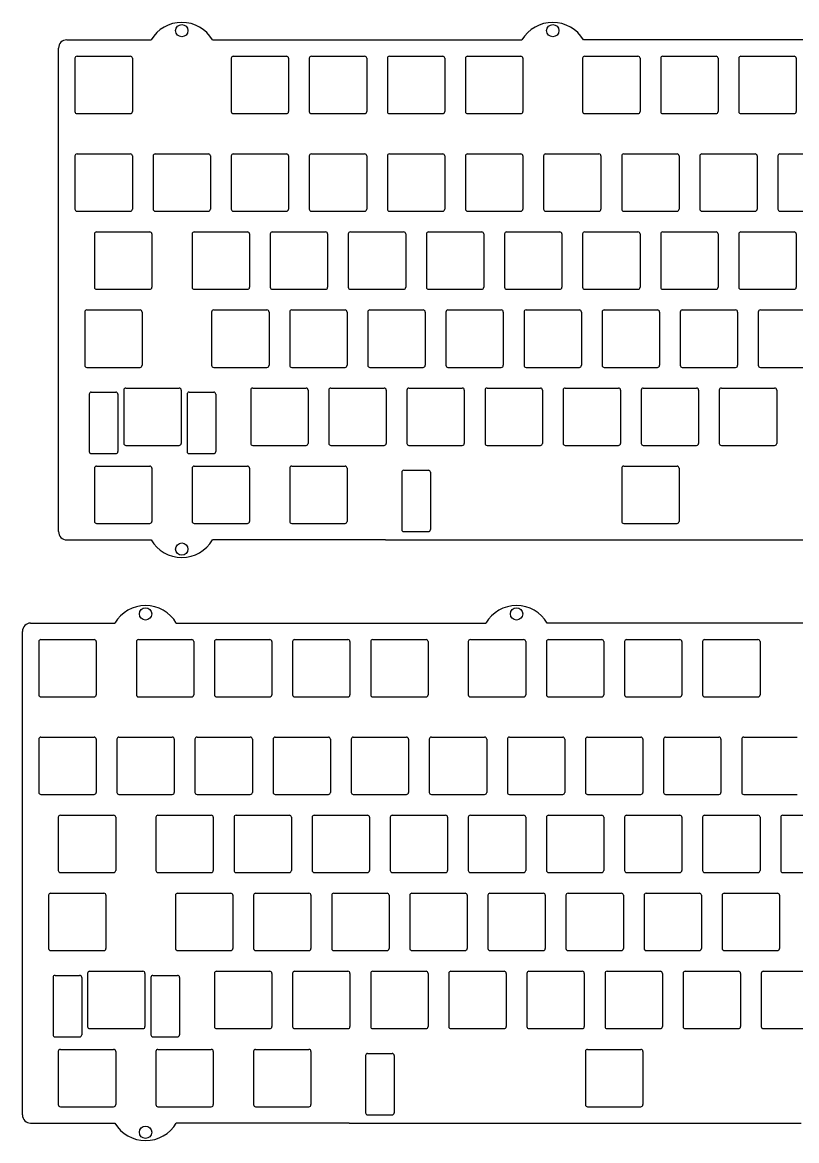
# Model space of a CAD drawing. Header units: millimetres. Extents: x 1 to 360, y 16 to 289.
# Drawn here: x 1 to 189.8, y 16.2 to 289.1 of the extents above; entities that cross this region are included whole.
import ezdxf

# ---------------------------------------------------------------- set-up
doc = ezdxf.new("R2010")
doc.units = ezdxf.units.MM
doc.header["$MEASUREMENT"] = 0
doc.layers.get('0').update_dxf_attribs({"linetype": 'CONTINUOUS'})
doc.layers.add('SHAPE2DVIEW', color=7, linetype='CONTINUOUS')

msp = doc.modelspace()

# ---------------------------------------------------------------- linework, layer by layer
for p, q in [((13.79, 280.32), (13.79, 267.32)), ((14.29, 280.82), (27.29, 280.82)), ((27.79, 280.32), (27.79, 267.32)), ((51.89, 280.32), (51.89, 267.32)), ((52.39, 280.82), (65.39, 280.82)), ((65.89, 280.32), (65.89, 267.32)), ((70.94, 280.32), (70.94, 267.32)), ((71.44, 280.82), (84.44, 280.82)), ((84.94, 280.32), (84.94, 267.32)), ((89.99, 280.32), (89.99, 267.32)), ((90.49, 280.82), (103.49, 280.82)), ((103.99, 280.32), (103.99, 267.32)), ((109.04, 280.32), (109.04, 267.32)), ((109.54, 280.82), (122.54, 280.82)), ((123.04, 280.32), (123.04, 267.32)), ((137.61, 280.32), (137.61, 267.32)), ((138.11, 280.82), (151.11, 280.82)), ((151.61, 280.32), (151.61, 267.32)), ((156.66, 280.32), (156.66, 267.32)), ((157.16, 280.82), (170.16, 280.82)), ((170.66, 280.32), (170.66, 267.32)), ((175.71, 280.32), (175.71, 267.32)), ((176.21, 280.82), (189.21, 280.82)), ((189.71, 280.32), (189.71, 267.32)), ((14.29, 266.82), (27.29, 266.82)), ((52.39, 266.82), (65.39, 266.82)), ((71.44, 266.82), (84.44, 266.82)), ((90.49, 266.82), (103.49, 266.82)), ((109.54, 266.82), (122.54, 266.82)), ((138.11, 266.82), (151.11, 266.82)), ((157.16, 266.82), (170.16, 266.82)), ((176.21, 266.82), (189.21, 266.82)), ((14.29, 257), (27.29, 257)), ((33.34, 257), (46.34, 257)), ((52.39, 257), (65.39, 257)), ((71.44, 257), (84.44, 257)), ((90.49, 257), (103.49, 257)), ((109.54, 257), (122.54, 257)), ((128.59, 257), (141.59, 257)), ((147.64, 257), (160.64, 257)), ((166.69, 257), (179.69, 257)), ((185.74, 257), (198.74, 257)), ((13.79, 256.5), (13.79, 243.5)), ((27.79, 256.5), (27.79, 243.5)), ((32.84, 256.5), (32.84, 243.5)), ((46.84, 256.5), (46.84, 243.5)), ((51.89, 256.5), (51.89, 243.5)), ((65.89, 256.5), (65.89, 243.5)), ((70.94, 256.5), (70.94, 243.5)), ((84.94, 256.5), (84.94, 243.5)), ((89.99, 256.5), (89.99, 243.5)), ((103.99, 256.5), (103.99, 243.5)), ((109.04, 256.5), (109.04, 243.5)), ((123.04, 256.5), (123.04, 243.5)), ((128.09, 256.5), (128.09, 243.5)), ((142.09, 256.5), (142.09, 243.5)), ((147.14, 256.5), (147.14, 243.5)), ((161.14, 256.5), (161.14, 243.5)), ((166.19, 256.5), (166.19, 243.5)), ((180.19, 256.5), (180.19, 243.5)), ((185.24, 256.5), (185.24, 243.5)), ((14.29, 243), (27.29, 243)), ((33.34, 243), (46.34, 243)), ((52.39, 243), (65.39, 243)), ((71.44, 243), (84.44, 243)), ((90.49, 243), (103.49, 243)), ((109.54, 243), (122.54, 243)), ((128.59, 243), (141.59, 243)), ((147.64, 243), (160.64, 243)), ((166.69, 243), (179.69, 243)), ((185.74, 243), (198.74, 243)), ((18.55, 237.45), (18.55, 224.45)), ((19.05, 237.95), (32.05, 237.95)), ((32.55, 237.45), (32.55, 224.45)), ((42.36, 237.45), (42.36, 224.45)), ((42.86, 237.95), (55.86, 237.95)), ((56.36, 237.45), (56.36, 224.45)), ((61.41, 237.45), (61.41, 224.45)), ((61.91, 237.95), (74.91, 237.95)), ((75.41, 237.45), (75.41, 224.45)), ((80.46, 237.45), (80.46, 224.45)), ((80.96, 237.95), (93.96, 237.95)), ((94.46, 237.45), (94.46, 224.45)), ((99.51, 237.45), (99.51, 224.45)), ((100.01, 237.95), (113.01, 237.95)), ((113.51, 237.45), (113.51, 224.45)), ((118.56, 237.45), (118.56, 224.45)), ((119.06, 237.95), (132.06, 237.95)), ((132.56, 237.45), (132.56, 224.45)), ((137.61, 237.45), (137.61, 224.45)), ((138.11, 237.95), (151.11, 237.95)), ((151.61, 237.45), (151.61, 224.45)), ((156.66, 237.45), (156.66, 224.45)), ((157.16, 237.95), (170.16, 237.95)), ((170.66, 237.45), (170.66, 224.45)), ((175.71, 237.45), (175.71, 224.45)), ((176.21, 237.95), (189.21, 237.95)), ((189.71, 237.45), (189.71, 224.45)), ((19.05, 223.95), (32.05, 223.95)), ((42.86, 223.95), (55.86, 223.95)), ((61.91, 223.95), (74.91, 223.95)), ((80.96, 223.95), (93.96, 223.95)), ((100.01, 223.95), (113.01, 223.95)), ((119.06, 223.95), (132.06, 223.95)), ((138.11, 223.95), (151.11, 223.95)), ((157.16, 223.95), (170.16, 223.95)), ((176.21, 223.95), (189.21, 223.95)), ((16.17, 218.4), (16.17, 205.4)), ((16.67, 218.9), (29.67, 218.9)), ((30.17, 218.4), (30.17, 205.4)), ((47.12, 218.4), (47.12, 205.4)), ((47.62, 218.9), (60.62, 218.9)), ((61.12, 218.4), (61.12, 205.4)), ((66.17, 218.4), (66.17, 205.4)), ((66.67, 218.9), (79.67, 218.9)), ((80.17, 218.4), (80.17, 205.4)), ((85.22, 218.4), (85.22, 205.4)), ((85.72, 218.9), (98.72, 218.9)), ((99.22, 218.4), (99.22, 205.4)), ((104.27, 218.4), (104.27, 205.4)), ((104.77, 218.9), (117.77, 218.9)), ((118.27, 218.4), (118.27, 205.4)), ((123.32, 218.4), (123.32, 205.4)), ((123.82, 218.9), (136.82, 218.9)), ((137.32, 218.4), (137.32, 205.4)), ((142.37, 218.4), (142.37, 205.4)), ((142.87, 218.9), (155.87, 218.9)), ((156.37, 218.4), (156.37, 205.4)), ((161.42, 218.4), (161.42, 205.4)), ((161.92, 218.9), (174.92, 218.9)), ((175.42, 218.4), (175.42, 205.4)), ((180.47, 218.4), (180.47, 205.4)), ((180.97, 218.9), (193.97, 218.9)), ((16.67, 204.9), (29.67, 204.9)), ((47.62, 204.9), (60.62, 204.9)), ((66.67, 204.9), (79.67, 204.9)), ((85.72, 204.9), (98.72, 204.9)), ((104.77, 204.9), (117.77, 204.9)), ((123.82, 204.9), (136.82, 204.9)), ((142.87, 204.9), (155.87, 204.9)), ((161.92, 204.9), (174.92, 204.9)), ((180.97, 204.9), (193.97, 204.9)), ((25.69, 199.35), (25.69, 186.35)), ((26.19, 199.85), (39.19, 199.85)), ((39.69, 199.35), (39.69, 186.35)), ((56.65, 199.35), (56.65, 186.35)), ((57.15, 199.85), (70.15, 199.85)), ((70.65, 199.35), (70.65, 186.35)), ((75.7, 199.35), (75.7, 186.35)), ((76.2, 199.85), (89.2, 199.85)), ((89.7, 199.35), (89.7, 186.35)), ((94.75, 199.35), (94.75, 186.35)), ((95.25, 199.85), (108.25, 199.85)), ((108.75, 199.35), (108.75, 186.35)), ((113.8, 199.35), (113.8, 186.35)), ((114.3, 199.85), (127.3, 199.85)), ((127.8, 199.35), (127.8, 186.35)), ((132.85, 199.35), (132.85, 186.35)), ((133.35, 199.85), (146.35, 199.85)), ((146.85, 199.35), (146.85, 186.35)), ((151.9, 199.35), (151.9, 186.35)), ((152.4, 199.85), (165.4, 199.85)), ((165.9, 199.35), (165.9, 186.35)), ((170.95, 199.35), (170.95, 186.35)), ((171.45, 199.85), (184.45, 199.85)), ((184.95, 199.35), (184.95, 186.35)), ((17.26, 198.35), (17.26, 184.35)), ((17.76, 198.85), (23.76, 198.85)), ((24.26, 198.35), (24.26, 184.35)), ((41.13, 198.35), (41.13, 184.35)), ((41.63, 198.85), (47.63, 198.85)), ((48.13, 198.35), (48.13, 184.35)), ((26.19, 185.85), (39.19, 185.85)), ((57.15, 185.85), (70.15, 185.85)), ((76.2, 185.85), (89.2, 185.85)), ((95.25, 185.85), (108.25, 185.85)), ((114.3, 185.85), (127.3, 185.85)), ((133.35, 185.85), (146.35, 185.85)), ((152.4, 185.85), (165.4, 185.85)), ((171.45, 185.85), (184.45, 185.85)), ((17.76, 183.85), (23.76, 183.85)), ((41.63, 183.85), (47.63, 183.85)), ((18.55, 180.3), (18.55, 167.3)), ((19.05, 180.8), (32.05, 180.8)), ((32.55, 180.3), (32.55, 167.3)), ((42.36, 180.3), (42.36, 167.3)), ((42.86, 180.8), (55.86, 180.8)), ((56.36, 180.3), (56.36, 167.3)), ((66.17, 180.3), (66.17, 167.3)), ((66.67, 180.8), (79.67, 180.8)), ((80.17, 180.3), (80.17, 167.3)), ((147.14, 180.3), (147.14, 167.3)), ((147.64, 180.8), (160.64, 180.8)), ((161.14, 180.3), (161.14, 167.3)), ((93.49, 179.3), (93.49, 165.3)), ((93.99, 179.8), (99.99, 179.8)), ((100.49, 179.3), (100.49, 165.3)), ((19.05, 166.8), (32.05, 166.8)), ((42.86, 166.8), (55.86, 166.8)), ((66.67, 166.8), (79.67, 166.8)), ((147.64, 166.8), (160.64, 166.8)), ((93.99, 164.8), (99.99, 164.8)), ((4.96, 137.97), (4.96, 124.97)), ((5.46, 138.47), (18.46, 138.47)), ((18.96, 137.97), (18.96, 124.97)), ((28.77, 137.97), (28.77, 124.97)), ((29.27, 138.47), (42.27, 138.47)), ((42.77, 137.97), (42.77, 124.97)), ((47.82, 137.97), (47.82, 124.97)), ((48.32, 138.47), (61.32, 138.47)), ((61.82, 137.97), (61.82, 124.97)), ((66.87, 137.97), (66.87, 124.97)), ((67.37, 138.47), (80.37, 138.47)), ((80.87, 137.97), (80.87, 124.97)), ((85.92, 137.97), (85.92, 124.97)), ((86.42, 138.47), (99.42, 138.47)), ((99.92, 137.97), (99.92, 124.97)), ((109.73, 137.97), (109.73, 124.97)), ((110.23, 138.47), (123.23, 138.47)), ((123.73, 137.97), (123.73, 124.97)), ((128.78, 137.97), (128.78, 124.97)), ((129.28, 138.47), (142.28, 138.47)), ((142.78, 137.97), (142.78, 124.97)), ((147.83, 137.97), (147.83, 124.97)), ((148.33, 138.47), (161.33, 138.47)), ((161.83, 137.97), (161.83, 124.97)), ((166.88, 137.97), (166.88, 124.97)), ((167.38, 138.47), (180.38, 138.47)), ((180.88, 137.97), (180.88, 124.97)), ((5.46, 124.47), (18.46, 124.47)), ((29.27, 124.47), (42.27, 124.47)), ((48.32, 124.47), (61.32, 124.47)), ((67.37, 124.47), (80.37, 124.47)), ((86.42, 124.47), (99.42, 124.47)), ((110.23, 124.47), (123.23, 124.47)), ((129.28, 124.47), (142.28, 124.47)), ((148.33, 124.47), (161.33, 124.47)), ((167.38, 124.47), (180.38, 124.47)), ((5.46, 114.66), (18.46, 114.66)), ((24.51, 114.66), (37.51, 114.66)), ((43.56, 114.66), (56.56, 114.66)), ((62.61, 114.66), (75.61, 114.66)), ((81.66, 114.66), (94.66, 114.66)), ((100.71, 114.66), (113.71, 114.66)), ((119.76, 114.66), (132.76, 114.66)), ((138.81, 114.66), (151.81, 114.66)), ((157.86, 114.66), (170.86, 114.66)), ((176.91, 114.66), (189.91, 114.66)), ((4.96, 114.16), (4.96, 101.16)), ((18.96, 114.16), (18.96, 101.16)), ((24.01, 114.16), (24.01, 101.16)), ((38.01, 114.16), (38.01, 101.16)), ((43.06, 114.16), (43.06, 101.16)), ((57.06, 114.16), (57.06, 101.16)), ((62.11, 114.16), (62.11, 101.16)), ((76.11, 114.16), (76.11, 101.16)), ((81.16, 114.16), (81.16, 101.16)), ((95.16, 114.16), (95.16, 101.16)), ((100.21, 114.16), (100.21, 101.16)), ((114.21, 114.16), (114.21, 101.16)), ((119.26, 114.16), (119.26, 101.16)), ((133.26, 114.16), (133.26, 101.16)), ((138.31, 114.16), (138.31, 101.16)), ((152.31, 114.16), (152.31, 101.16)), ((157.36, 114.16), (157.36, 101.16)), ((171.36, 114.16), (171.36, 101.16)), ((176.41, 114.16), (176.41, 101.16)), ((5.46, 100.66), (18.46, 100.66)), ((24.51, 100.66), (37.51, 100.66)), ((43.56, 100.66), (56.56, 100.66)), ((62.61, 100.66), (75.61, 100.66)), ((81.66, 100.66), (94.66, 100.66)), ((100.71, 100.66), (113.71, 100.66)), ((119.76, 100.66), (132.76, 100.66)), ((138.81, 100.66), (151.81, 100.66)), ((157.86, 100.66), (170.86, 100.66)), ((176.91, 100.66), (189.91, 100.66)), ((10.22, 95.61), (23.22, 95.61)), ((34.03, 95.61), (47.03, 95.61)), ((53.08, 95.61), (66.08, 95.61)), ((72.13, 95.61), (85.13, 95.61)), ((91.18, 95.61), (104.18, 95.61)), ((110.23, 95.61), (123.23, 95.61)), ((129.28, 95.61), (142.28, 95.61)), ((148.33, 95.61), (161.33, 95.61)), ((167.38, 95.61), (180.38, 95.61)), ((186.43, 95.61), (199.43, 95.61)), ((9.72, 95.11), (9.72, 82.11)), ((23.72, 95.11), (23.72, 82.11)), ((33.53, 95.11), (33.53, 82.11)), ((47.53, 95.11), (47.53, 82.11)), ((52.58, 95.11), (52.58, 82.11)), ((66.58, 95.11), (66.58, 82.11)), ((71.63, 95.11), (71.63, 82.11)), ((85.63, 95.11), (85.63, 82.11)), ((90.68, 95.11), (90.68, 82.11)), ((104.68, 95.11), (104.68, 82.11)), ((109.73, 95.11), (109.73, 82.11)), ((123.73, 95.11), (123.73, 82.11)), ((128.78, 95.11), (128.78, 82.11)), ((142.78, 95.11), (142.78, 82.11)), ((147.83, 95.11), (147.83, 82.11)), ((161.83, 95.11), (161.83, 82.11)), ((166.88, 95.11), (166.88, 82.11)), ((180.88, 95.11), (180.88, 82.11)), ((185.93, 95.11), (185.93, 82.11)), ((10.22, 81.61), (23.22, 81.61)), ((34.03, 81.61), (47.03, 81.61)), ((53.08, 81.61), (66.08, 81.61)), ((72.13, 81.61), (85.13, 81.61)), ((91.18, 81.61), (104.18, 81.61)), ((110.23, 81.61), (123.23, 81.61)), ((129.28, 81.61), (142.28, 81.61)), ((148.33, 81.61), (161.33, 81.61)), ((167.38, 81.61), (180.38, 81.61)), ((186.43, 81.61), (199.43, 81.61)), ((7.84, 76.56), (20.84, 76.56)), ((38.8, 76.56), (51.8, 76.56)), ((57.85, 76.56), (70.85, 76.56)), ((76.9, 76.56), (89.9, 76.56)), ((95.95, 76.56), (108.95, 76.56)), ((115, 76.56), (128, 76.56)), ((134.05, 76.56), (147.05, 76.56)), ((153.1, 76.56), (166.1, 76.56)), ((172.15, 76.56), (185.15, 76.56)), ((7.34, 76.06), (7.34, 63.06)), ((21.34, 76.06), (21.34, 63.06)), ((38.3, 76.06), (38.3, 63.06)), ((52.3, 76.06), (52.3, 63.06)), ((57.35, 76.06), (57.35, 63.06)), ((71.35, 76.06), (71.35, 63.06)), ((76.4, 76.06), (76.4, 63.06)), ((90.4, 76.06), (90.4, 63.06)), ((95.45, 76.06), (95.45, 63.06)), ((109.45, 76.06), (109.45, 63.06)), ((114.5, 76.06), (114.5, 63.06)), ((128.5, 76.06), (128.5, 63.06)), ((133.55, 76.06), (133.55, 63.06)), ((147.55, 76.06), (147.55, 63.06)), ((152.6, 76.06), (152.6, 63.06)), ((166.6, 76.06), (166.6, 63.06)), ((171.65, 76.06), (171.65, 63.06)), ((185.65, 76.06), (185.65, 63.06)), ((7.84, 62.56), (20.84, 62.56)), ((38.8, 62.56), (51.8, 62.56)), ((57.85, 62.56), (70.85, 62.56)), ((76.9, 62.56), (89.9, 62.56)), ((95.95, 62.56), (108.95, 62.56)), ((115, 62.56), (128, 62.56)), ((134.05, 62.56), (147.05, 62.56)), ((153.1, 62.56), (166.1, 62.56)), ((172.15, 62.56), (185.15, 62.56)), ((17.36, 57.51), (30.36, 57.51)), ((48.32, 57.51), (61.32, 57.51)), ((67.37, 57.51), (80.37, 57.51)), ((86.42, 57.51), (99.42, 57.51)), ((105.47, 57.51), (118.47, 57.51)), ((124.52, 57.51), (137.52, 57.51)), ((143.57, 57.51), (156.57, 57.51)), ((162.62, 57.51), (175.62, 57.51)), ((181.67, 57.51), (194.67, 57.51)), ((8.43, 56.01), (8.43, 42.01)), ((8.93, 56.51), (14.93, 56.51)), ((15.43, 56.01), (15.43, 42.01)), ((16.86, 57.01), (16.86, 44.01)), ((30.86, 57.01), (30.86, 44.01)), ((32.3, 56.01), (32.3, 42.01)), ((32.8, 56.51), (38.8, 56.51)), ((39.3, 56.01), (39.3, 42.01)), ((47.82, 57.01), (47.82, 44.01)), ((61.82, 57.01), (61.82, 44.01)), ((66.87, 57.01), (66.87, 44.01)), ((80.87, 57.01), (80.87, 44.01)), ((85.92, 57.01), (85.92, 44.01)), ((99.92, 57.01), (99.92, 44.01)), ((104.97, 57.01), (104.97, 44.01)), ((118.97, 57.01), (118.97, 44.01)), ((124.02, 57.01), (124.02, 44.01)), ((138.02, 57.01), (138.02, 44.01)), ((143.07, 57.01), (143.07, 44.01)), ((157.07, 57.01), (157.07, 44.01)), ((162.12, 57.01), (162.12, 44.01)), ((176.12, 57.01), (176.12, 44.01)), ((181.17, 57.01), (181.17, 44.01)), ((8.93, 41.51), (14.93, 41.51)), ((17.36, 43.51), (30.36, 43.51)), ((32.8, 41.51), (38.8, 41.51)), ((48.32, 43.51), (61.32, 43.51)), ((67.37, 43.51), (80.37, 43.51)), ((86.42, 43.51), (99.42, 43.51)), ((105.47, 43.51), (118.47, 43.51)), ((124.52, 43.51), (137.52, 43.51)), ((143.57, 43.51), (156.57, 43.51)), ((162.62, 43.51), (175.62, 43.51)), ((181.67, 43.51), (194.67, 43.51)), ((10.22, 38.46), (23.22, 38.46)), ((34.03, 38.46), (47.03, 38.46)), ((57.85, 38.46), (70.85, 38.46)), ((138.81, 38.46), (151.81, 38.46)), ((9.72, 37.96), (9.72, 24.96)), ((23.72, 37.96), (23.72, 24.96)), ((33.53, 37.96), (33.53, 24.96)), ((47.53, 37.96), (47.53, 24.96)), ((57.35, 37.96), (57.35, 24.96)), ((71.35, 37.96), (71.35, 24.96)), ((84.66, 36.96), (84.66, 22.96)), ((85.16, 37.46), (91.16, 37.46)), ((91.66, 36.96), (91.66, 22.96)), ((138.31, 37.96), (138.31, 24.96)), ((152.31, 37.96), (152.31, 24.96)), ((10.22, 24.46), (23.22, 24.46)), ((34.03, 24.46), (47.03, 24.46)), ((57.85, 24.46), (70.85, 24.46)), ((85.16, 22.46), (91.16, 22.46)), ((138.81, 24.46), (151.81, 24.46))]:
    msp.add_line(p, q)
at = {"linetype": 'Continuous'}
for p, q in [((89.49, 162.8), (104.49, 162.8)), ((184.73, 162.8), (199.73, 162.8)), ((80.66, 20.46), (95.66, 20.46)), ((175.9, 20.46), (190.9, 20.46))]:
    msp.add_line(p, q, dxfattribs=at)
for centre in [(39.84, 287.07), (130.32, 287.07), (39.84, 160.55), (31.01, 144.72), (121.5, 144.72), (31.01, 18.21)]:
    msp.add_circle(centre, 1.5, dxfattribs=at)
for centre, start, end in [((39.84, 280.38), 30.583, 149.417), ((130.32, 280.38), 30.583, 149.417), ((39.84, 167.24), 210.583, 329.417), ((31.01, 138.04), 30.583, 149.417), ((121.5, 138.04), 30.583, 149.417), ((31.01, 24.89), 210.583, 329.417)]:
    msp.add_arc(centre, 8.71, start, end, dxfattribs=at)
for centre, start, end in [((14.29, 280.32), 90, 180), ((27.29, 280.32), 0, 90), ((52.39, 280.32), 90, 180), ((65.39, 280.32), 0, 90), ((71.44, 280.32), 90, 180), ((84.44, 280.32), 0, 90), ((90.49, 280.32), 90, 180), ((103.49, 280.32), 0, 90), ((109.54, 280.32), 90, 180), ((122.54, 280.32), 0, 90), ((138.11, 280.32), 90, 180), ((151.11, 280.32), 0, 90), ((157.16, 280.32), 90, 180), ((170.16, 280.32), 0, 90), ((176.21, 280.32), 90, 180), ((189.21, 280.32), 0, 90), ((14.29, 267.32), 180, 270), ((27.29, 267.32), 270, 0), ((52.39, 267.32), 180, 270), ((65.39, 267.32), 270, 0), ((71.44, 267.32), 180, 270), ((84.44, 267.32), 270, 0), ((90.49, 267.32), 180, 270), ((103.49, 267.32), 270, 0), ((109.54, 267.32), 180, 270), ((122.54, 267.32), 270, 0), ((138.11, 267.32), 180, 270), ((151.11, 267.32), 270, 0), ((157.16, 267.32), 180, 270), ((170.16, 267.32), 270, 0), ((176.21, 267.32), 180, 270), ((189.21, 267.32), 270, 0), ((14.29, 256.5), 90, 180), ((27.29, 256.5), 0, 90), ((33.34, 256.5), 90, 180), ((46.34, 256.5), 0, 90), ((52.39, 256.5), 90, 180), ((65.39, 256.5), 0, 90), ((71.44, 256.5), 90, 180), ((84.44, 256.5), 0, 90), ((90.49, 256.5), 90, 180), ((103.49, 256.5), 0, 90), ((109.54, 256.5), 90, 180), ((122.54, 256.5), 0, 90), ((128.59, 256.5), 90, 180), ((141.59, 256.5), 0, 90), ((147.64, 256.5), 90, 180), ((160.64, 256.5), 0, 90), ((166.69, 256.5), 90, 180), ((179.69, 256.5), 0, 90), ((185.74, 256.5), 90, 180), ((14.29, 243.5), 180, 270), ((27.29, 243.5), 270, 0), ((33.34, 243.5), 180, 270), ((46.34, 243.5), 270, 0), ((52.39, 243.5), 180, 270), ((65.39, 243.5), 270, 0), ((71.44, 243.5), 180, 270), ((84.44, 243.5), 270, 0), ((90.49, 243.5), 180, 270), ((103.49, 243.5), 270, 0), ((109.54, 243.5), 180, 270), ((122.54, 243.5), 270, 0), ((128.59, 243.5), 180, 270), ((141.59, 243.5), 270, 0), ((147.64, 243.5), 180, 270), ((160.64, 243.5), 270, 0), ((166.69, 243.5), 180, 270), ((179.69, 243.5), 270, 0), ((185.74, 243.5), 180, 270), ((19.05, 237.45), 90, 180), ((32.05, 237.45), 0, 90), ((42.86, 237.45), 90, 180), ((55.86, 237.45), 0, 90), ((61.91, 237.45), 90, 180), ((74.91, 237.45), 0, 90), ((80.96, 237.45), 90, 180), ((93.96, 237.45), 0, 90), ((100.01, 237.45), 90, 180), ((113.01, 237.45), 0, 90), ((119.06, 237.45), 90, 180), ((132.06, 237.45), 0, 90), ((138.11, 237.45), 90, 180), ((151.11, 237.45), 0, 90), ((157.16, 237.45), 90, 180), ((170.16, 237.45), 0, 90), ((176.21, 237.45), 90, 180), ((189.21, 237.45), 0, 90), ((19.05, 224.45), 180, 270), ((32.05, 224.45), 270, 0), ((42.86, 224.45), 180, 270), ((55.86, 224.45), 270, 0), ((61.91, 224.45), 180, 270), ((74.91, 224.45), 270, 0), ((80.96, 224.45), 180, 270), ((93.96, 224.45), 270, 0), ((100.01, 224.45), 180, 270), ((113.01, 224.45), 270, 0), ((119.06, 224.45), 180, 270), ((132.06, 224.45), 270, 0), ((138.11, 224.45), 180, 270), ((151.11, 224.45), 270, 0), ((157.16, 224.45), 180, 270), ((170.16, 224.45), 270, 0), ((176.21, 224.45), 180, 270), ((189.21, 224.45), 270, 0), ((16.67, 218.4), 90, 180), ((29.67, 218.4), 0, 90), ((47.62, 218.4), 90, 180), ((60.62, 218.4), 0, 90), ((66.67, 218.4), 90, 180), ((79.67, 218.4), 0, 90), ((85.72, 218.4), 90, 180), ((98.72, 218.4), 0, 90), ((104.77, 218.4), 90, 180), ((117.77, 218.4), 0, 90), ((123.82, 218.4), 90, 180), ((136.82, 218.4), 0, 90), ((142.87, 218.4), 90, 180), ((155.87, 218.4), 0, 90), ((161.92, 218.4), 90, 180), ((174.92, 218.4), 0, 90), ((180.97, 218.4), 90, 180), ((16.67, 205.4), 180, 270), ((29.67, 205.4), 270, 0), ((47.62, 205.4), 180, 270), ((60.62, 205.4), 270, 0), ((66.67, 205.4), 180, 270), ((79.67, 205.4), 270, 0), ((85.72, 205.4), 180, 270), ((98.72, 205.4), 270, 0), ((104.77, 205.4), 180, 270), ((117.77, 205.4), 270, 0), ((123.82, 205.4), 180, 270), ((136.82, 205.4), 270, 0), ((142.87, 205.4), 180, 270), ((155.87, 205.4), 270, 0), ((161.92, 205.4), 180, 270), ((174.92, 205.4), 270, 0), ((180.97, 205.4), 180, 270), ((26.19, 199.35), 90, 180), ((39.19, 199.35), 0, 90), ((57.15, 199.35), 90, 180), ((70.15, 199.35), 0, 90), ((76.2, 199.35), 90, 180), ((89.2, 199.35), 0, 90), ((95.25, 199.35), 90, 180), ((108.25, 199.35), 0, 90), ((114.3, 199.35), 90, 180), ((127.3, 199.35), 0, 90), ((133.35, 199.35), 90, 180), ((146.35, 199.35), 0, 90), ((152.4, 199.35), 90, 180), ((165.4, 199.35), 0, 90), ((171.45, 199.35), 90, 180), ((184.45, 199.35), 0, 90), ((17.76, 198.35), 90, 180), ((23.76, 198.35), 0, 90), ((41.63, 198.35), 90, 180), ((47.63, 198.35), 0, 90), ((26.19, 186.35), 180, 270), ((39.19, 186.35), 270, 0), ((57.15, 186.35), 180, 270), ((70.15, 186.35), 270, 0), ((76.2, 186.35), 180, 270), ((89.2, 186.35), 270, 0), ((95.25, 186.35), 180, 270), ((108.25, 186.35), 270, 0), ((114.3, 186.35), 180, 270), ((127.3, 186.35), 270, 0), ((133.35, 186.35), 180, 270), ((146.35, 186.35), 270, 0), ((152.4, 186.35), 180, 270), ((165.4, 186.35), 270, 0), ((171.45, 186.35), 180, 270), ((184.45, 186.35), 270, 0), ((17.76, 184.35), 180, 270), ((23.76, 184.35), 270, 0), ((41.63, 184.35), 180, 270), ((47.63, 184.35), 270, 0), ((19.05, 180.3), 90, 180), ((32.05, 180.3), 0, 90), ((42.86, 180.3), 90, 180), ((55.86, 180.3), 0, 90), ((66.67, 180.3), 90, 180), ((79.67, 180.3), 0, 90), ((147.64, 180.3), 90, 180), ((160.64, 180.3), 0, 90), ((93.99, 179.3), 90, 180), ((99.99, 179.3), 0, 90), ((19.05, 167.3), 180, 270), ((32.05, 167.3), 270, 0), ((42.86, 167.3), 180, 270), ((55.86, 167.3), 270, 0), ((66.67, 167.3), 180, 270), ((79.67, 167.3), 270, 0), ((147.64, 167.3), 180, 270), ((160.64, 167.3), 270, 0), ((93.99, 165.3), 180, 270), ((99.99, 165.3), 270, 0), ((5.46, 137.97), 90, 180), ((18.46, 137.97), 0, 90), ((29.27, 137.97), 90, 180), ((42.27, 137.97), 0, 90), ((48.32, 137.97), 90, 180), ((61.32, 137.97), 0, 90), ((67.37, 137.97), 90, 180), ((80.37, 137.97), 0, 90), ((86.42, 137.97), 90, 180), ((99.42, 137.97), 0, 90), ((110.23, 137.97), 90, 180), ((123.23, 137.97), 0, 90), ((129.28, 137.97), 90, 180), ((142.28, 137.97), 0, 90), ((148.33, 137.97), 90, 180), ((161.33, 137.97), 0, 90), ((167.38, 137.97), 90, 180), ((180.38, 137.97), 0, 90), ((5.46, 124.97), 180, 270), ((18.46, 124.97), 270, 0), ((29.27, 124.97), 180, 270), ((42.27, 124.97), 270, 0), ((48.32, 124.97), 180, 270), ((61.32, 124.97), 270, 0), ((67.37, 124.97), 180, 270), ((80.37, 124.97), 270, 0), ((86.42, 124.97), 180, 270), ((99.42, 124.97), 270, 0), ((110.23, 124.97), 180, 270), ((123.23, 124.97), 270, 0), ((129.28, 124.97), 180, 270), ((142.28, 124.97), 270, 0), ((148.33, 124.97), 180, 270), ((161.33, 124.97), 270, 0), ((167.38, 124.97), 180, 270), ((180.38, 124.97), 270, 0), ((5.46, 114.16), 90, 180), ((18.46, 114.16), 0, 90), ((24.51, 114.16), 90, 180), ((37.51, 114.16), 0, 90), ((43.56, 114.16), 90, 180), ((56.56, 114.16), 0, 90), ((62.61, 114.16), 90, 180), ((75.61, 114.16), 0, 90), ((81.66, 114.16), 90, 180), ((94.66, 114.16), 0, 90), ((100.71, 114.16), 90, 180), ((113.71, 114.16), 0, 90), ((119.76, 114.16), 90, 180), ((132.76, 114.16), 0, 90), ((138.81, 114.16), 90, 180), ((151.81, 114.16), 0, 90), ((157.86, 114.16), 90, 180), ((170.86, 114.16), 0, 90), ((176.91, 114.16), 90, 180), ((5.46, 101.16), 180, 270), ((18.46, 101.16), 270, 0), ((24.51, 101.16), 180, 270), ((37.51, 101.16), 270, 0), ((43.56, 101.16), 180, 270), ((56.56, 101.16), 270, 0), ((62.61, 101.16), 180, 270), ((75.61, 101.16), 270, 0), ((81.66, 101.16), 180, 270), ((94.66, 101.16), 270, 0), ((100.71, 101.16), 180, 270), ((113.71, 101.16), 270, 0), ((119.76, 101.16), 180, 270), ((132.76, 101.16), 270, 0), ((138.81, 101.16), 180, 270), ((151.81, 101.16), 270, 0), ((157.86, 101.16), 180, 270), ((170.86, 101.16), 270, 0), ((176.91, 101.16), 180, 270), ((10.22, 95.11), 90, 180), ((23.22, 95.11), 0, 90), ((34.03, 95.11), 90, 180), ((47.03, 95.11), 0, 90), ((53.08, 95.11), 90, 180), ((66.08, 95.11), 0, 90), ((72.13, 95.11), 90, 180), ((85.13, 95.11), 0, 90), ((91.18, 95.11), 90, 180), ((104.18, 95.11), 0, 90), ((110.23, 95.11), 90, 180), ((123.23, 95.11), 0, 90), ((129.28, 95.11), 90, 180), ((142.28, 95.11), 0, 90), ((148.33, 95.11), 90, 180), ((161.33, 95.11), 0, 90), ((167.38, 95.11), 90, 180), ((180.38, 95.11), 0, 90), ((186.43, 95.11), 90, 180), ((10.22, 82.11), 180, 270), ((23.22, 82.11), 270, 0), ((34.03, 82.11), 180, 270), ((47.03, 82.11), 270, 0), ((53.08, 82.11), 180, 270), ((66.08, 82.11), 270, 0), ((72.13, 82.11), 180, 270), ((85.13, 82.11), 270, 0), ((91.18, 82.11), 180, 270), ((104.18, 82.11), 270, 0), ((110.23, 82.11), 180, 270), ((123.23, 82.11), 270, 0), ((129.28, 82.11), 180, 270), ((142.28, 82.11), 270, 0), ((148.33, 82.11), 180, 270), ((161.33, 82.11), 270, 0), ((167.38, 82.11), 180, 270), ((180.38, 82.11), 270, 0), ((186.43, 82.11), 180, 270), ((7.84, 76.06), 90, 180), ((20.84, 76.06), 0, 90), ((38.8, 76.06), 90, 180), ((51.8, 76.06), 0, 90), ((57.85, 76.06), 90, 180), ((70.85, 76.06), 0, 90), ((76.9, 76.06), 90, 180), ((89.9, 76.06), 0, 90), ((95.95, 76.06), 90, 180), ((108.95, 76.06), 0, 90), ((115, 76.06), 90, 180), ((128, 76.06), 0, 90), ((134.05, 76.06), 90, 180), ((147.05, 76.06), 0, 90), ((153.1, 76.06), 90, 180), ((166.1, 76.06), 0, 90), ((172.15, 76.06), 90, 180), ((185.15, 76.06), 0, 90), ((7.84, 63.06), 180, 270), ((20.84, 63.06), 270, 0), ((38.8, 63.06), 180, 270), ((51.8, 63.06), 270, 0), ((57.85, 63.06), 180, 270), ((70.85, 63.06), 270, 0), ((76.9, 63.06), 180, 270), ((89.9, 63.06), 270, 0), ((95.95, 63.06), 180, 270), ((108.95, 63.06), 270, 0), ((115, 63.06), 180, 270), ((128, 63.06), 270, 0), ((134.05, 63.06), 180, 270), ((147.05, 63.06), 270, 0), ((153.1, 63.06), 180, 270), ((166.1, 63.06), 270, 0), ((172.15, 63.06), 180, 270), ((185.15, 63.06), 270, 0), ((17.36, 57.01), 90, 180), ((30.36, 57.01), 0, 90), ((48.32, 57.01), 90, 180), ((61.32, 57.01), 0, 90), ((67.37, 57.01), 90, 180), ((80.37, 57.01), 0, 90), ((86.42, 57.01), 90, 180), ((99.42, 57.01), 0, 90), ((105.47, 57.01), 90, 180), ((118.47, 57.01), 0, 90), ((124.52, 57.01), 90, 180), ((137.52, 57.01), 0, 90), ((143.57, 57.01), 90, 180), ((156.57, 57.01), 0, 90), ((162.62, 57.01), 90, 180), ((175.62, 57.01), 0, 90), ((181.67, 57.01), 90, 180), ((8.93, 56.01), 90, 180), ((14.93, 56.01), 0, 90), ((32.8, 56.01), 90, 180), ((38.8, 56.01), 0, 90), ((17.36, 44.01), 180, 270), ((30.36, 44.01), 270, 0), ((48.32, 44.01), 180, 270), ((61.32, 44.01), 270, 0), ((67.37, 44.01), 180, 270), ((80.37, 44.01), 270, 0), ((86.42, 44.01), 180, 270), ((99.42, 44.01), 270, 0), ((105.47, 44.01), 180, 270), ((118.47, 44.01), 270, 0), ((124.52, 44.01), 180, 270), ((137.52, 44.01), 270, 0), ((143.57, 44.01), 180, 270), ((156.57, 44.01), 270, 0), ((162.62, 44.01), 180, 270), ((175.62, 44.01), 270, 0), ((181.67, 44.01), 180, 270), ((8.93, 42.01), 180, 270), ((14.93, 42.01), 270, 0), ((32.8, 42.01), 180, 270), ((38.8, 42.01), 270, 0), ((10.22, 37.96), 90, 180), ((23.22, 37.96), 0, 90), ((34.03, 37.96), 90, 180), ((47.03, 37.96), 0, 90), ((57.85, 37.96), 90, 180), ((70.85, 37.96), 0, 90), ((138.81, 37.96), 90, 180), ((151.81, 37.96), 0, 90), ((85.16, 36.96), 90, 180), ((91.16, 36.96), 0, 90), ((10.22, 24.96), 180, 270), ((23.22, 24.96), 270, 0), ((34.03, 24.96), 180, 270), ((47.03, 24.96), 270, 0), ((57.85, 24.96), 180, 270), ((70.85, 24.96), 270, 0), ((138.81, 24.96), 180, 270), ((151.81, 24.96), 270, 0), ((85.16, 22.96), 180, 270), ((91.16, 22.96), 270, 0)]:
    msp.add_arc(centre, 0.5, start, end)
at = {"layer": 'SHAPE2DVIEW'}
for p, q in [((11.79, 284.82), (32.34, 284.82)), ((47.34, 284.82), (122.82, 284.82)), ((208.55, 284.82), (137.82, 284.82)), ((9.79, 164.8), (9.79, 282.82)), ((11.79, 162.8), (32.34, 162.8)), ((89.49, 162.8), (47.34, 162.8)), ((104.49, 162.8), (184.73, 162.8)), ((2.96, 142.47), (23.51, 142.47)), ((38.51, 142.47), (114, 142.47)), ((199.72, 142.47), (129, 142.47)), ((0.96, 22.46), (0.96, 140.47)), ((2.96, 20.46), (23.51, 20.46)), ((80.66, 20.46), (38.51, 20.46)), ((95.66, 20.46), (175.9, 20.46))]:
    msp.add_line(p, q, dxfattribs=at)
for centre, start, end in [((11.79, 282.82), 90, 180), ((11.79, 164.8), 180, 270), ((2.96, 140.47), 90, 180), ((2.96, 22.46), 180, 270)]:
    msp.add_arc(centre, 2, start, end, dxfattribs=at)

doc.saveas('drawing.dxf')
